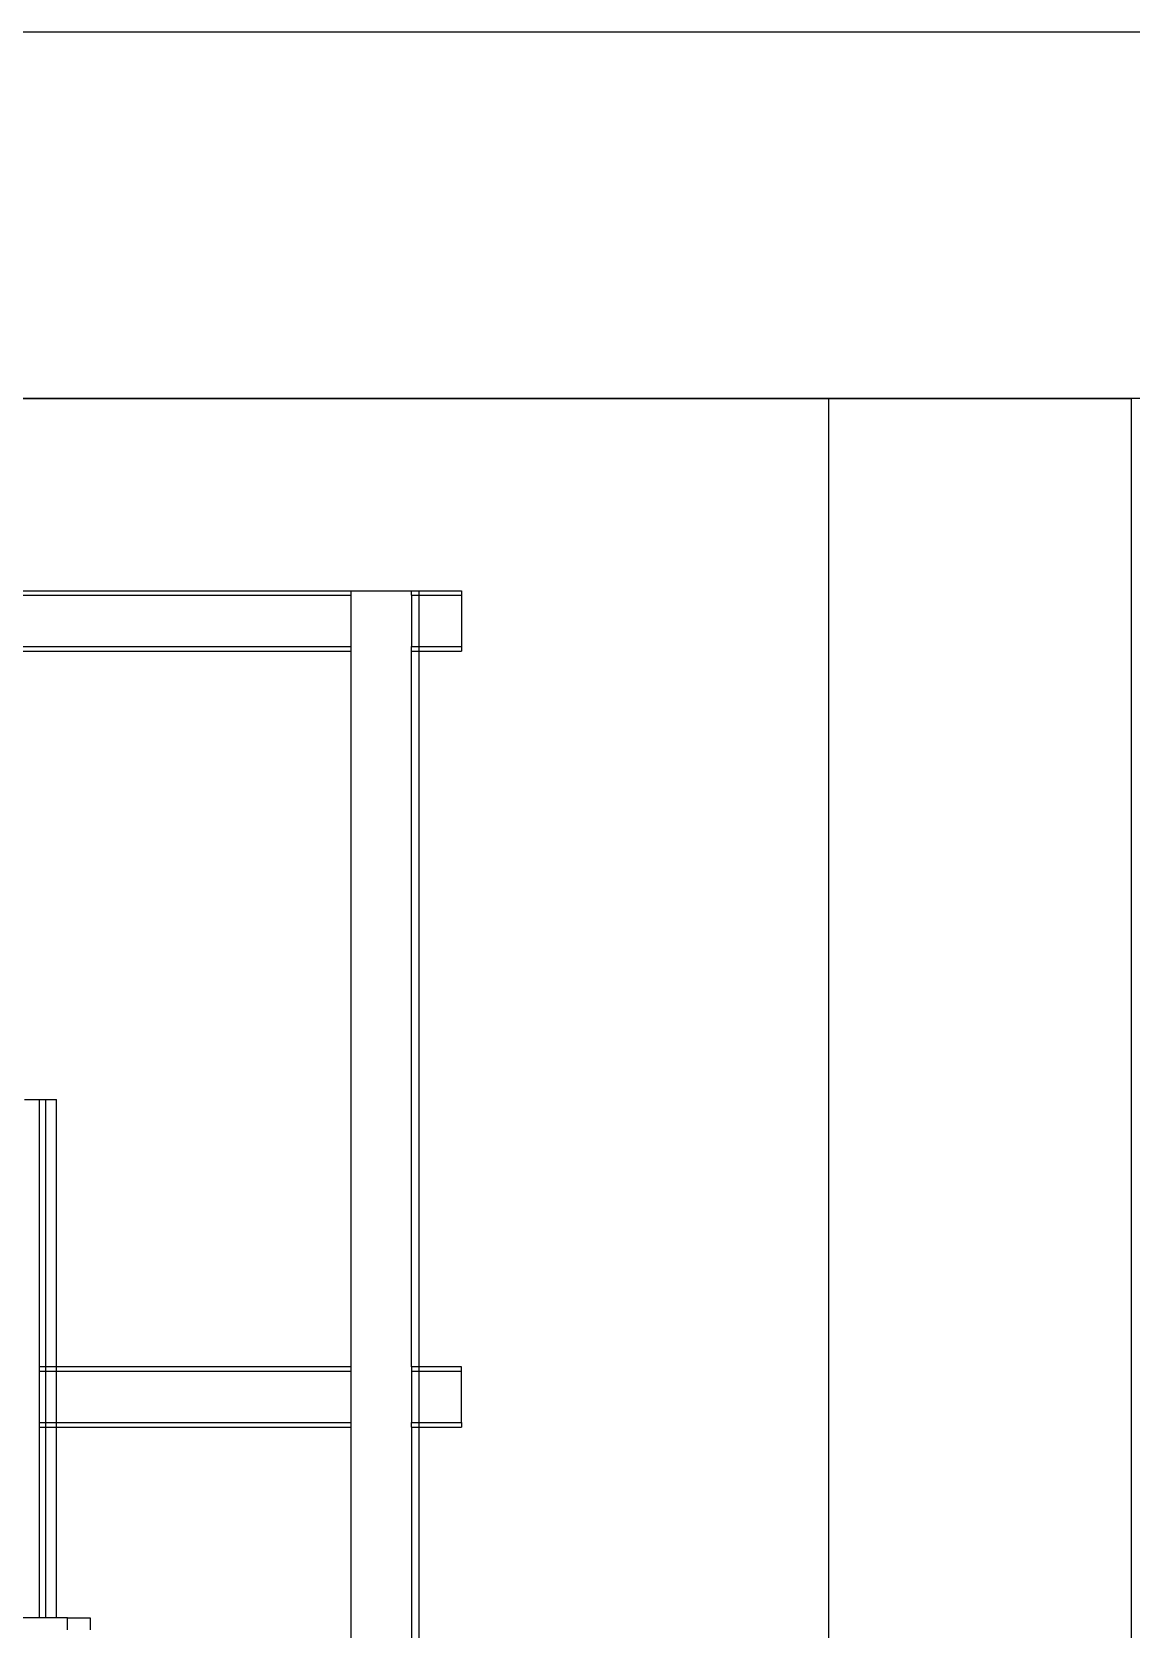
# Model space of a CAD drawing. Header units: millimetres. Extents: x 90964 to 877642, y 656808 to 1438307.
# Drawn here: x 827900 to 828627, y 1258412 to 1259469 of the extents above; entities that cross this region are included whole.
import ezdxf

# ---------------------------------------------------------------- set-up
doc = ezdxf.new("R2010")
doc.units = ezdxf.units.MM
doc.header["$LTSCALE"] = 300
doc.layers.add('ProfileEdges', color=7, linetype='Continuous')
doc.layers.add('SectionCutEdges', color=7, linetype='Continuous')

msp = doc.modelspace()

# ---------------------------------------------------------------- linework, layer by layer
at = {"color": 251}
for p, q in [((826192.2, 1259226.5), (828427.2, 1259226.5)), ((828427.2, 1259226.5), (826192.2, 1259226.5)), ((826192.2, 1259226.5), (828427.2, 1259226.5)), ((826434.2, 1259099.3), (828111.2, 1259099.3)), ((826434.2, 1259096.3), (828111.2, 1259096.3)), ((828111.2, 1259099.3), (828151.2, 1259099.3)), ((828111.2, 1259096.3), (828111.2, 1259099.3)), ((828111.2, 1259062.3), (828111.2, 1259096.3)), ((828151.2, 1259099.3), (828156.2, 1259099.3)), ((828151.2, 1259096.3), (828151.2, 1259099.3)), ((828151.2, 1259096.3), (828156.2, 1259096.3)), ((828151.2, 1259096.3), (828151.2, 1259062.3)), ((828156.2, 1259096.3), (828156.2, 1259099.3)), ((828156.2, 1259099.3), (828184.2, 1259099.3)), ((828156.2, 1259096.3), (828184.2, 1259096.3)), ((828156.2, 1259062.3), (828156.2, 1259096.3)), ((828184.2, 1259099.3), (828184.2, 1259096.3)), ((828184.2, 1259096.3), (828184.2, 1259062.3)), ((826434.2, 1259062.3), (828111.2, 1259062.3)), ((828111.2, 1259059.3), (828111.2, 1259062.3)), ((828151.2, 1259062.3), (828156.2, 1259062.3)), ((828151.2, 1259059.3), (828151.2, 1259062.3)), ((828156.2, 1259062.3), (828184.2, 1259062.3)), ((828156.2, 1259059.3), (828156.2, 1259062.3)), ((828184.2, 1259062.3), (828184.2, 1259059.3)), ((826434.2, 1259059.3), (828111.2, 1259059.3)), ((828111.2, 1258585.8), (828111.2, 1259059.3)), ((828151.2, 1259059.3), (828156.2, 1259059.3)), ((828151.2, 1258585.8), (828151.2, 1259059.3)), ((828156.2, 1259059.3), (828184.2, 1259059.3)), ((828156.2, 1258585.8), (828156.2, 1259059.3)), ((827895.2, 1258762.6), (827905, 1258762.6)), ((827905, 1258585.8), (827905, 1258762.6)), ((827905, 1258762.6), (827909.3, 1258762.6)), ((827909.3, 1258585.8), (827909.3, 1258762.6)), ((827909.3, 1258762.6), (827916.3, 1258762.6)), ((827916.3, 1258585.8), (827916.3, 1258762.6)), ((827909.3, 1258585.8), (827905, 1258585.8)), ((827905, 1258582.8), (827905, 1258585.8)), ((827916.3, 1258585.8), (827909.3, 1258585.8)), ((827909.3, 1258582.8), (827909.3, 1258585.8)), ((828111.2, 1258585.8), (827916.3, 1258585.8)), ((827916.3, 1258582.8), (827916.3, 1258585.8)), ((828111.2, 1258582.8), (828111.2, 1258585.8)), ((828156.2, 1258585.8), (828151.2, 1258585.8)), ((828151.2, 1258585.8), (828151.2, 1258582.8)), ((828184.2, 1258585.8), (828156.2, 1258585.8)), ((828156.2, 1258582.8), (828156.2, 1258585.8)), ((828184.2, 1258582.8), (828184.2, 1258585.8)), ((827905, 1258582.8), (827909.3, 1258582.8)), ((827905, 1258548.8), (827905, 1258582.8)), ((827909.3, 1258582.8), (827916.3, 1258582.8)), ((827909.3, 1258548.8), (827909.3, 1258582.8)), ((827916.3, 1258582.8), (828111.2, 1258582.8)), ((827916.3, 1258548.8), (827916.3, 1258582.8)), ((828111.2, 1258548.8), (828111.2, 1258582.8)), ((828151.2, 1258582.8), (828156.2, 1258582.8)), ((828151.2, 1258582.8), (828151.2, 1258548.8)), ((828156.2, 1258582.8), (828184.2, 1258582.8)), ((828156.2, 1258548.8), (828156.2, 1258582.8)), ((828184.2, 1258548.8), (828184.2, 1258582.8)), ((827905, 1258548.8), (827909.3, 1258548.8)), ((827905, 1258545.8), (827905, 1258548.8)), ((827905, 1258419.7), (827905, 1258545.8)), ((827905, 1258545.8), (827909.3, 1258545.8)), ((827909.3, 1258545.8), (827909.3, 1258548.8)), ((827909.3, 1258548.8), (827916.3, 1258548.8)), ((827909.3, 1258419.7), (827909.3, 1258545.8)), ((827909.3, 1258545.8), (827916.3, 1258545.8)), ((827916.3, 1258545.8), (827916.3, 1258548.8)), ((827916.3, 1258548.8), (828111.2, 1258548.8)), ((827916.3, 1258419.7), (827916.3, 1258545.8)), ((827916.3, 1258545.8), (828111.2, 1258545.8)), ((828111.2, 1258545.8), (828111.2, 1258548.8)), ((828111.2, 1258133.5), (828111.2, 1258545.8)), ((828151.2, 1258548.8), (828156.2, 1258548.8)), ((828151.2, 1258545.8), (828151.2, 1258548.8)), ((828151.2, 1258545.8), (828156.2, 1258545.8)), ((828151.2, 1258545.8), (828151.2, 1258133.5)), ((828156.2, 1258548.8), (828184.2, 1258548.8)), ((828156.2, 1258545.8), (828156.2, 1258548.8)), ((828156.2, 1258545.8), (828184.2, 1258545.8)), ((828156.2, 1258133.5), (828156.2, 1258545.8)), ((828184.2, 1258548.8), (828184.2, 1258545.8)), ((827923.7, 1258419.7), (827938.7, 1258419.7)), ((827938.7, 1258419.7), (827938.7, 1258411.7))]:
    msp.add_line(p, q, dxfattribs=at)
at = {"layer": 'ProfileEdges'}
for points in [[(826192.2, 1259469), (836888.1, 1259469), (836888.1, 1259226.5), (826192.2, 1259226.5)], [(828427.2, 1259226.5), (828627.2, 1259226.5), (828627.2, 1181026.5), (828427.2, 1181026.5)]]:
    msp.add_lwpolyline(points, close=True, dxfattribs=at)
at = {"layer": 'SectionCutEdges', "color": 251}
for p, q in [((828427.2, 1189076), (828427.2, 1259226.5)), ((827905, 1258419.7), (827886.7, 1258419.7)), ((827909.3, 1258419.7), (827905, 1258419.7)), ((827916.3, 1258419.7), (827909.3, 1258419.7)), ((827923.7, 1258419.7), (827916.3, 1258419.7)), ((827923.7, 1258411.7), (827923.7, 1258419.7))]:
    msp.add_line(p, q, dxfattribs=at)

doc.saveas('drawing.dxf')
